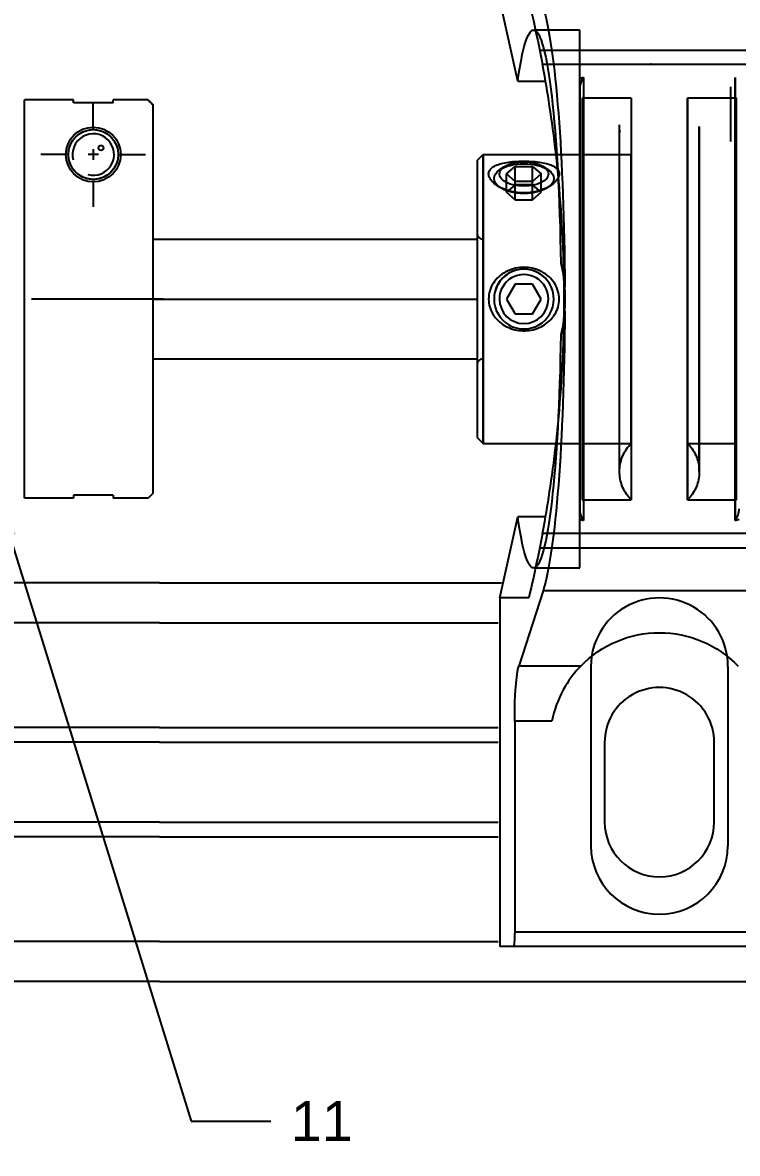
# Model space of a CAD drawing. Header units: millimetres. Extents: x -29 to 3384, y -388 to 1226.
# Drawn here: x 2364.3 to 2436, y 692.4 to 805.9 of the extents above; entities that cross this region are included whole.
import ezdxf
from ezdxf import colors
from ezdxf.entities.mleader import LeaderData, LeaderLine
from ezdxf.math import Vec2, Vec3

# ---------------------------------------------------------------- set-up
doc = ezdxf.new("R2010")
doc.units = ezdxf.units.MM
doc.linetypes.add('CENTER', pattern=[50.8, 31.75, -6.35, 6.35, -6.35])
doc.linetypes.add('phl_thick', pattern=[0])
for name, color, linetype in [('DEFAULT_1', 7, 'CENTER'), ('HIDDEN', 7, 'Continuous'), ('projection', 7, 'Continuous'), ('THICK', 7, 'Continuous')]:
    doc.layers.add(name, color=color, linetype=linetype)
doc.styles.get("Standard").update_dxf_attribs({"font": 'arial.ttf'})

msp = doc.modelspace()

# ---------------------------------------------------------------- linework, layer by layer
at = {"color": 7, "linetype": 'Continuous'}
for p, q in [((2364.49211, 758.17263), (2364.49211, 798.15662)), ((2369.39211, 798.15662), (2364.49211, 798.15662)), ((2369.39211, 797.85638), (2369.39211, 798.15662)), ((2376.89211, 798.15662), (2373.39211, 798.15662)), ((2373.39211, 797.85638), (2373.39211, 798.15662)), ((2373.39211, 797.85638), (2369.39211, 797.85638)), ((2377.39211, 758.67263), (2377.39211, 797.65621)), ((2373.39211, 758.47263), (2369.39211, 758.47263)), ((2369.39211, 758.47263), (2369.39211, 758.17263)), ((2373.39211, 758.47263), (2373.39211, 758.17263)), ((2377.39211, 758.67263), (2376.89211, 758.17263)), ((2369.39211, 758.17263), (2364.49211, 758.17263)), ((2376.89211, 758.17263), (2373.39211, 758.17263))]:
    msp.add_line(p, q, dxfattribs=at)
at = {"color": 2, "linetype": 'Continuous'}
for p, q in [((2371.91711, 792.67263), (2370.86711, 792.67263)), ((2371.39211, 793.19763), (2371.39211, 792.14763))]:
    msp.add_line(p, q, dxfattribs=at)
for p, q in [((2409.90525, 784.15621), (2377.39211, 784.15621)), ((2377.39211, 778.16442), (2409.90525, 778.16413)), ((2377.39211, 772.15621), (2409.90525, 772.15621)), ((2378.02677, 749.66399), (2308.79211, 749.66399)), ((2378.02677, 745.66399), (2308.79211, 745.66399)), ((2378.02677, 735.16399), (2308.79211, 735.16399)), ((2378.02677, 733.66399), (2308.79211, 733.66399)), ((2378.02677, 725.66399), (2308.79211, 725.66399)), ((2378.02677, 724.16399), (2308.79211, 724.16399)), ((2378.02677, 713.66399), (2308.79211, 713.66399)), ((2378.02677, 709.66399), (2162.18887, 709.66399))]:
    msp.add_line(p, q)
at = {"color": 7, "linetype": 'Continuous'}
for radius in [2.75, 2.5]:
    msp.add_circle((2371.39211, 792.67263), radius, dxfattribs=at)
at = {"color": 2, "linetype": 'Continuous'}
msp.add_circle((2372.16872, 793.33812), 0.25, dxfattribs=at)
msp.add_arc((2371.39211, 792.67263), 2.08333, 255, 195, dxfattribs=at)
at = {"color": 7, "linetype": 'Continuous'}
for points, start_tangent, end_tangent in [([(2376.89211, 798.15662), (2377.05916, 797.98944), (2377.22583, 797.82263), (2377.39211, 797.65621)], (0.706823655, -0.707389794), (0.706808934, -0.707404503)), ([(2371.39211, 790.17263, 4.00027), (2370.90439, 790.22067, 4.00027), (2370.4354, 790.36293, 4.00027), (2370.00319, 790.59396, 4.00027), (2369.62435, 790.90486, 4.00027), (2369.31344, 791.28371, 4.00027), (2369.08241, 791.71592, 4.00027), (2368.94015, 792.18491, 4.00027), (2368.89211, 792.67263, 4.00027), (2368.94015, 793.16036, 4.00027), (2369.08241, 793.62934, 4.00027), (2369.31344, 794.06156, 4.00027), (2369.62435, 794.4404, 4.00027), (2370.00319, 794.75131, 4.00027), (2370.4354, 794.98233, 4.00027), (2370.90439, 795.12459, 4.00027), (2371.39211, 795.17263, 4.00027)], (-0.999998276, 0.001856803), (0.999998276, 0.001856803)), ([(2371.39211, 795.17263, 4.00027), (2371.87984, 795.12459, 4.00027), (2372.34882, 794.98233, 4.00027), (2372.78104, 794.75131, 4.00027), (2373.15988, 794.4404, 4.00027), (2373.47079, 794.06156, 4.00027), (2373.70181, 793.62934, 4.00027), (2373.84408, 793.16036, 4.00027), (2373.89211, 792.67263, 4.00027), (2373.84408, 792.18491, 4.00027), (2373.70181, 791.71592, 4.00027), (2373.47079, 791.28371, 4.00027), (2373.15988, 790.90486, 4.00027), (2372.78104, 790.59396, 4.00027), (2372.34882, 790.36293, 4.00027), (2371.87984, 790.22067, 4.00027), (2371.39211, 790.17263, 4.00027)], (0.999998276, -0.001856803), (-0.999998276, -0.001856803))]:
    msp.add_spline(points, degree=3, dxfattribs=dict(at, start_tangent=start_tangent, end_tangent=end_tangent))
at = {"layer": 'DEFAULT_1', "color": 2, "linetype": 'CENTER'}
for p, q in [((2371.39211, 795.29763), (2371.39211, 797.92263)), ((2368.76711, 792.67263), (2366.14211, 792.67263)), ((2374.01711, 792.67263), (2376.64211, 792.67263)), ((2371.39211, 790.04763), (2371.39211, 787.42263)), ((2314.39211, 778.17263), (2378.39211, 778.17263))]:
    msp.add_line(p, q, dxfattribs=at)
at = {"layer": 'HIDDEN'}
for p, q in [((2420.20525, 805.16442), (2415.58728, 805.16442)), ((2420.20525, 751.16442), (2420.20525, 805.16442)), ((2416.17876, 803.16442), (2440.23174, 803.16442)), ((2439.95613, 801.71442), (2416.45437, 801.71442)), ((2420.59602, 800.3984), (2420.59602, 755.93045)), ((2420.59602, 800.3984), (2420.59602, 755.93045)), ((2435.81448, 800.3984), (2435.81448, 755.93045)), ((2435.81448, 755.93045), (2435.81448, 800.3984)), ((2420.20525, 799.2108), (2420.20525, 778.16442)), ((2435.38105, 793.98779), (2435.38105, 799.46177)), ((2425.37682, 798.32128), (2420.45525, 798.32128)), ((2420.45525, 798.32128), (2420.45525, 758.00757)), ((2425.37682, 798.32128), (2425.37682, 758.00757)), ((2425.37682, 798.32128), (2425.37682, 758.00757)), ((2431.03368, 758.00757), (2431.03368, 798.32128)), ((2435.95525, 798.32128), (2431.03368, 798.32128)), ((2431.03368, 798.32128), (2431.03368, 758.00757)), ((2435.95525, 758.00757), (2435.95525, 798.32128)), ((2424.17982, 795.6905), (2424.17303, 795.69888)), ((2424.20125, 795.59282), (2424.20348, 795.60224)), ((2424.20367, 795.63818), (2424.2017, 795.64698)), ((2424.20348, 795.60224), (2424.20481, 795.61156)), ((2424.20486, 795.62943), (2424.20367, 795.63818)), ((2424.20481, 795.61156), (2424.20525, 795.62077)), ((2424.20525, 795.62077), (2424.20486, 795.62943)), ((2424.20525, 760.836), (2424.20525, 795.49285)), ((2424.20525, 760.836), (2424.20525, 795.49285)), ((2424.20626, 795.4031), (2424.20626, 795.5826)), ((2424.21431, 795.22377), (2424.20626, 795.4031)), ((2424.2304, 795.04499), (2424.21431, 795.22377)), ((2424.2545, 794.86711), (2424.2304, 795.04499)), ((2432.20525, 795.49285), (2432.20525, 760.836)), ((2432.20525, 760.836), (2432.20525, 795.49285)), ((2410.50525, 778.16442), (2410.50525, 792.66442)), ((2417.79406, 792.66442), (2417.86577, 792.01061)), ((2417.90048, 792.66442), (2420.20525, 792.66442)), ((2420.45525, 792.66442), (2425.37682, 792.66442)), ((2425.37682, 778.16442), (2425.37682, 792.66442)), ((2425.37682, 792.66442), (2425.37682, 778.16442)), ((2431.03368, 778.16442), (2431.03368, 792.66442)), ((2431.03368, 792.66442), (2431.03368, 778.16442)), ((2411.24571, 791.19366), (2411.32526, 791.27759)), ((2411.32526, 791.27759), (2411.41823, 791.35685)), ((2411.41823, 791.35685), (2411.52382, 791.43122)), ((2411.52382, 791.43122), (2411.64093, 791.50053)), ((2411.64093, 791.50053), (2411.76842, 791.56458)), ((2411.76842, 791.56458), (2411.90497, 791.6233)), ((2411.90497, 791.6233), (2412.04892, 791.67672)), ((2412.04892, 791.67672), (2412.19864, 791.7249)), ((2412.15576, 791.11908), (2412.59769, 791.43157)), ((2412.19864, 791.7249), (2412.3565, 791.769)), ((2412.3565, 791.769), (2412.52427, 791.80968)), ((2412.52427, 791.80968), (2412.70103, 791.84672)), ((2412.70103, 791.84672), (2412.8858, 791.87993)), ((2412.8732, 790.72179), (2413.73923, 791.47179)), ((2412.8858, 791.87993), (2413.07744, 791.90926)), ((2413.07744, 791.90926), (2413.27471, 791.93468)), ((2413.27471, 791.93468), (2413.47644, 791.95618)), ((2413.47644, 791.95618), (2413.68138, 791.97384)), ((2413.68138, 791.97384), (2413.88813, 791.98771)), ((2413.73923, 789.63149), (2413.73923, 791.47179)), ((2413.73923, 791.47179), (2415.47128, 791.47179)), ((2413.88813, 791.98771), (2414.09528, 791.99789)), ((2414.09528, 791.99789), (2414.30138, 792.00451)), ((2414.30138, 792.00451), (2414.50491, 792.00774)), ((2414.50491, 792.00774), (2414.70559, 792.00774)), ((2414.70559, 792.00774), (2414.90912, 792.00451)), ((2414.90912, 792.00451), (2415.11522, 791.99789)), ((2415.11522, 791.99789), (2415.32237, 791.98771)), ((2415.32237, 791.98771), (2415.52913, 791.97384)), ((2415.47128, 789.63149), (2415.47128, 791.47179)), ((2415.47128, 791.47179), (2416.3373, 790.72179)), ((2415.52913, 791.97384), (2415.73406, 791.95618)), ((2415.73406, 791.95618), (2415.93579, 791.93468)), ((2415.93579, 791.93468), (2416.13306, 791.90926)), ((2416.13306, 791.90926), (2416.3247, 791.87993)), ((2416.3247, 791.87993), (2416.50947, 791.84672)), ((2416.50947, 791.84672), (2416.68623, 791.80968)), ((2416.61281, 791.43157), (2417.05474, 791.11908)), ((2416.68623, 791.80968), (2416.854, 791.769)), ((2416.854, 791.769), (2417.01186, 791.7249)), ((2417.01186, 791.7249), (2417.16158, 791.67672)), ((2417.16158, 791.67672), (2417.30553, 791.6233)), ((2417.30553, 791.6233), (2417.44208, 791.56458)), ((2417.44208, 791.56458), (2417.56957, 791.50053)), ((2417.56957, 791.50053), (2417.68668, 791.43122)), ((2417.68668, 791.43122), (2417.79227, 791.35685)), ((2417.79227, 791.35685), (2417.88524, 791.27759)), ((2417.86577, 792.01061), (2417.93548, 791.34357)), ((2417.88524, 791.27759), (2417.9648, 791.19366)), ((2417.93548, 791.34357), (2418.00292, 790.66416)), ((2411.064, 790.72179), (2411.07115, 790.82099)), ((2411.07283, 790.60868), (2411.064, 790.72179)), ((2411.07115, 790.82099), (2411.09274, 790.91852)), ((2411.09951, 790.49172), (2411.07283, 790.60868)), ((2411.09274, 790.91852), (2411.12901, 791.01362)), ((2411.14435, 790.372), (2411.09951, 790.49172)), ((2411.12901, 791.01362), (2411.1801, 791.10551)), ((2411.20742, 790.25065), (2411.14435, 790.372)), ((2411.1801, 791.10551), (2411.24571, 791.19366)), ((2411.28809, 790.12891), (2411.20742, 790.25065)), ((2411.38561, 790.00803), (2411.28809, 790.12891)), ((2412.8732, 788.88149), (2412.8732, 790.72179)), ((2413.73923, 789.97179), (2412.8732, 790.72179)), ((2416.3373, 790.72179), (2415.47128, 789.97179)), ((2416.3373, 788.88149), (2416.3373, 790.72179)), ((2417.92241, 790.12891), (2417.82489, 790.00803)), ((2418.00308, 790.25065), (2417.92241, 790.12891)), ((2417.9648, 791.19366), (2418.0304, 791.10551)), ((2418.00292, 790.66416), (2418.06779, 789.97327)), ((2418.06615, 790.372), (2418.00308, 790.25065)), ((2418.0304, 791.10551), (2418.08149, 791.01362)), ((2418.111, 790.49172), (2418.06615, 790.372)), ((2418.08149, 791.01362), (2418.11776, 790.91852)), ((2418.13768, 790.60868), (2418.111, 790.49172)), ((2418.11776, 790.91852), (2418.13935, 790.82099)), ((2418.1465, 790.72179), (2418.13768, 790.60868)), ((2418.13935, 790.82099), (2418.1465, 790.72179)), ((2411.49909, 789.88916), (2411.38561, 790.00803)), ((2411.62709, 789.77344), (2411.49909, 789.88916)), ((2411.76806, 789.66209), (2411.62709, 789.77344)), ((2411.9202, 789.55625), (2411.76806, 789.66209)), ((2412.15576, 789.38703), (2411.82362, 789.62189)), ((2412.06899, 789.46402), (2411.9202, 789.55625)), ((2412.22381, 789.37793), (2412.06899, 789.46402)), ((2412.38798, 789.29613), (2412.22381, 789.37793)), ((2412.56242, 789.21848), (2412.38798, 789.29613)), ((2412.74615, 789.14594), (2412.56242, 789.21848)), ((2412.93807, 789.07939), (2412.74615, 789.14594)), ((2413.73923, 789.63149), (2412.8732, 788.88149)), ((2413.13687, 789.0195), (2412.93807, 789.07939)), ((2413.34125, 788.96691), (2413.13687, 789.0195)), ((2413.54992, 788.92214), (2413.34125, 788.96691)), ((2413.73923, 788.13149), (2413.73923, 789.97179)), ((2415.47128, 789.97179), (2413.73923, 789.97179)), ((2415.47128, 789.63149), (2413.73923, 789.63149)), ((2415.47128, 788.13149), (2415.47128, 789.97179)), ((2416.3373, 788.88149), (2415.47128, 789.63149)), ((2415.86925, 788.96691), (2415.66058, 788.92214)), ((2416.07363, 789.0195), (2415.86925, 788.96691)), ((2416.27243, 789.07939), (2416.07363, 789.0195)), ((2416.46435, 789.14594), (2416.27243, 789.07939)), ((2416.64808, 789.21848), (2416.46435, 789.14594)), ((2416.82252, 789.29613), (2416.64808, 789.21848)), ((2416.98669, 789.37793), (2416.82252, 789.29613)), ((2417.14151, 789.46402), (2416.98669, 789.37793)), ((2417.38688, 789.62189), (2417.05474, 789.38703)), ((2417.29031, 789.55625), (2417.14151, 789.46402)), ((2417.44244, 789.66209), (2417.29031, 789.55625)), ((2417.58341, 789.77344), (2417.44244, 789.66209)), ((2417.71141, 789.88916), (2417.58341, 789.77344)), ((2417.82489, 790.00803), (2417.71141, 789.88916)), ((2418.06779, 789.97327), (2418.12986, 789.27185)), ((2418.12986, 789.27185), (2418.18887, 788.56088)), ((2412.8732, 788.88149), (2413.73923, 788.13149)), ((2413.76146, 788.88543), (2413.54992, 788.92214)), ((2413.73923, 788.13149), (2415.47128, 788.13149)), ((2413.97434, 788.85703), (2413.76146, 788.88543)), ((2414.18701, 788.83704), (2413.97434, 788.85703)), ((2414.39786, 788.82527), (2414.18701, 788.83704)), ((2414.60525, 788.8214), (2414.39786, 788.82527)), ((2414.81264, 788.82527), (2414.60525, 788.8214)), ((2415.02349, 788.83704), (2414.81264, 788.82527)), ((2415.23616, 788.85703), (2415.02349, 788.83704)), ((2415.44904, 788.88543), (2415.23616, 788.85703)), ((2415.66058, 788.92214), (2415.44904, 788.88543)), ((2415.47128, 788.13149), (2416.3373, 788.88149)), ((2418.18887, 788.56088), (2418.24459, 787.84117)), ((2418.24459, 787.84117), (2418.29685, 787.11353)), ((2418.29685, 787.11353), (2418.34545, 786.37903)), ((2418.34545, 786.37903), (2418.39021, 785.63872)), ((2418.39021, 785.63872), (2418.43096, 784.89368)), ((2418.43096, 784.89368), (2418.4676, 784.14504)), ((2410.50525, 778.16442), (2410.50525, 784.16442)), ((2410.50525, 784.16442), (2410.50525, 778.16442)), ((2418.4676, 784.14504), (2418.50002, 783.39395)), ((2418.50002, 783.39395), (2418.52813, 782.6415)), ((2418.52813, 782.6415), (2418.55188, 781.88887)), ((2418.55188, 781.88887), (2418.57125, 781.13722)), ((2418.57125, 781.13722), (2418.58623, 780.38774)), ((2418.58623, 780.38774), (2418.59685, 779.64165)), ((2413.73923, 779.66442), (2413.73923, 779.66442)), ((2415.47128, 779.66442), (2415.47128, 779.66442)), ((2418.59685, 779.64165), (2418.60316, 778.90013)), ((2418.60316, 778.90013), (2418.60525, 778.16442)), ((2410.50525, 778.16442), (2410.50525, 772.16442)), ((2410.50525, 772.16442), (2410.50525, 778.16442)), ((2410.50525, 763.66442), (2410.50525, 778.16442)), ((2412.8732, 778.16442), (2412.8732, 778.16442)), ((2416.3373, 778.16442), (2416.3373, 778.16442)), ((2418.60525, 778.16442), (2418.60316, 777.42871)), ((2420.20525, 778.16442), (2420.20525, 757.11804)), ((2425.37682, 778.16442), (2425.37682, 763.66442)), ((2425.37682, 763.66442), (2425.37682, 778.16442)), ((2431.03368, 763.66442), (2431.03368, 778.16442)), ((2431.03368, 778.16442), (2431.03368, 763.66442)), ((2413.73923, 776.66442), (2413.73923, 776.66442)), ((2415.47128, 776.66442), (2415.47128, 776.66442)), ((2418.59685, 776.6872), (2418.58623, 775.9411)), ((2418.60316, 777.42871), (2418.59685, 776.6872)), ((2418.58623, 775.9411), (2418.57125, 775.19163)), ((2418.55188, 774.43998), (2418.52813, 773.68734)), ((2418.57125, 775.19163), (2418.55188, 774.43998)), ((2418.52813, 773.68734), (2418.50002, 772.9349)), ((2418.4676, 772.1838), (2418.43096, 771.43517)), ((2418.50002, 772.9349), (2418.4676, 772.1838)), ((2418.43096, 771.43517), (2418.39021, 770.69013)), ((2418.34545, 769.94981), (2418.29685, 769.21531)), ((2418.39021, 770.69013), (2418.34545, 769.94981)), ((2418.29685, 769.21531), (2418.24459, 768.48768)), ((2418.18887, 767.76796), (2418.12986, 767.05699)), ((2418.24459, 768.48768), (2418.18887, 767.76796)), ((2418.06779, 766.35558), (2418.00292, 765.66468)), ((2418.12986, 767.05699), (2418.06779, 766.35558)), ((2418.00292, 765.66468), (2417.93548, 764.98527)), ((2417.86577, 764.31824), (2417.79406, 763.66442)), ((2417.93548, 764.98527), (2417.86577, 764.31824)), ((2417.90048, 763.66442), (2420.20525, 763.66442)), ((2420.45525, 763.66442), (2425.37682, 763.66442)), ((2424.71076, 762.78241), (2424.80438, 762.94172)), ((2424.80438, 762.94172), (2424.90526, 763.09654)), ((2424.90526, 763.09654), (2425.01318, 763.24653)), ((2425.01318, 763.24653), (2425.12791, 763.39138)), ((2425.12791, 763.39138), (2425.24921, 763.53078)), ((2425.24921, 763.53078), (2425.37682, 763.66442)), ((2431.03368, 763.66442), (2431.15773, 763.53468)), ((2431.03368, 763.66442), (2435.95525, 763.66442)), ((2431.15773, 763.53468), (2431.27583, 763.3995)), ((2431.27583, 763.3995), (2431.38775, 763.25916)), ((2431.38775, 763.25916), (2431.49326, 763.11393)), ((2431.49326, 763.11393), (2431.59215, 762.96412)), ((2431.59215, 762.96412), (2431.68422, 762.81003)), ((2424.27336, 761.57099), (2424.3115, 761.7518)), ((2424.3115, 761.7518), (2424.35795, 761.93065)), ((2424.35795, 761.93065), (2424.41261, 762.10716)), ((2424.41261, 762.10716), (2424.47536, 762.28096)), ((2424.47536, 762.28096), (2424.54608, 762.45168)), ((2424.54608, 762.45168), (2424.6246, 762.61895)), ((2424.6246, 762.61895), (2424.71076, 762.78241)), ((2431.68422, 762.81003), (2431.76928, 762.65196)), ((2431.76928, 762.65196), (2431.84716, 762.49023)), ((2431.84716, 762.49023), (2431.91771, 762.32517)), ((2431.91771, 762.32517), (2431.98078, 762.15711)), ((2431.98078, 762.15711), (2432.03625, 761.98639)), ((2432.03625, 761.98639), (2432.08401, 761.81336)), ((2432.08401, 761.81336), (2432.12395, 761.63835)), ((2424.20525, 760.836), (2424.20952, 761.02073)), ((2424.20952, 760.65126), (2424.20525, 760.836)), ((2424.20952, 761.02073), (2424.22231, 761.20507)), ((2424.22231, 760.46692), (2424.20952, 760.65126)), ((2424.22231, 761.20507), (2424.24361, 761.38862)), ((2424.24361, 761.38862), (2424.27336, 761.57099)), ((2432.12395, 761.63835), (2432.156, 761.46173)), ((2432.156, 761.46173), (2432.1801, 761.28385)), ((2432.1801, 761.28385), (2432.19619, 761.10507)), ((2432.19619, 760.56692), (2432.1801, 760.38814)), ((2432.19619, 761.10507), (2432.20424, 760.92575)), ((2432.20424, 760.74624), (2432.19619, 760.56692)), ((2432.20424, 760.92575), (2432.20424, 760.74624)), ((2424.24361, 760.28337), (2424.22231, 760.46692)), ((2424.27336, 760.101), (2424.24361, 760.28337)), ((2424.3115, 759.92019), (2424.27336, 760.101)), ((2424.35795, 759.74134), (2424.3115, 759.92019)), ((2424.41261, 759.56483), (2424.35795, 759.74134)), ((2424.47536, 759.39103), (2424.41261, 759.56483)), ((2431.98078, 759.51488), (2431.91771, 759.34682)), ((2432.03625, 759.6856), (2431.98078, 759.51488)), ((2432.08401, 759.85863), (2432.03625, 759.6856)), ((2432.12395, 760.03364), (2432.08401, 759.85863)), ((2432.156, 760.21026), (2432.12395, 760.03364)), ((2432.1801, 760.38814), (2432.156, 760.21026)), ((2424.54608, 759.22031), (2424.47536, 759.39103)), ((2424.6246, 759.05304), (2424.54608, 759.22031)), ((2424.71076, 758.88958), (2424.6246, 759.05304)), ((2424.80438, 758.73027), (2424.71076, 758.88958)), ((2424.90526, 758.57545), (2424.80438, 758.73027)), ((2425.01318, 758.42546), (2424.90526, 758.57545)), ((2425.12791, 758.28061), (2425.01318, 758.42546)), ((2431.38775, 758.41284), (2431.27583, 758.27249)), ((2431.49326, 758.55806), (2431.38775, 758.41284)), ((2431.59215, 758.70787), (2431.49326, 758.55806)), ((2431.68422, 758.86196), (2431.59215, 758.70787)), ((2431.76928, 759.02003), (2431.68422, 758.86196)), ((2431.84716, 759.18176), (2431.76928, 759.02003)), ((2431.91771, 759.34682), (2431.84716, 759.18176)), ((2420.45525, 758.00757), (2425.37682, 758.00757)), ((2425.24921, 758.14121), (2425.12791, 758.28061)), ((2425.37682, 758.00757), (2425.24921, 758.14121)), ((2431.15773, 758.13731), (2431.03368, 758.00757)), ((2431.03368, 758.00757), (2435.95525, 758.00757)), ((2431.27583, 758.27249), (2431.15773, 758.13731)), ((2439.95613, 754.61442), (2416.45437, 754.61442)), ((2440.23174, 753.16442), (2416.17876, 753.16442)), ((2415.58728, 751.16442), (2420.20525, 751.16442)), ((2415.09636, 748.16442), (2412.20525, 748.16442)), ((2421.33025, 741.28942), (2421.33025, 741.28942)), ((2421.33025, 741.28942), (2421.33025, 723.28942)), ((2435.08025, 741.28942), (2435.08025, 741.28942)), ((2435.08025, 741.28942), (2435.08025, 723.28942)), ((2422.70525, 733.66442), (2422.70525, 733.66442)), ((2433.70525, 733.66442), (2433.70525, 733.66442)), ((2422.70525, 725.66442), (2422.70525, 725.66442)), ((2433.70525, 725.66442), (2433.70525, 725.66442)), ((2421.33025, 723.28942), (2421.33025, 723.28942)), ((2435.08025, 723.28942), (2435.08025, 723.28942))]:
    msp.add_line(p, q, dxfattribs=at)
for centre, radius, start, end in [((2422.20525, 799.2108), 2, 143.5730623, 180), ((2428.20525, 778.16442), 23.5, 108.8927291, 109.9027964), ((2410.50525, 784.76442), 0.6, 180, 269.999924), ((2414.60525, 778.16442), 3, 359.9999802, 180), ((2414.60525, 778.16442), 2.45875, 359.9999802, 180), ((2414.60525, 778.16442), 3, 180, 0.0000198), ((2414.60525, 778.16442), 2.45875, 180, 359.9999802), ((2410.50525, 771.56442), 0.6, 90.000076, 180), ((2422.20525, 757.11804), 2, 180, 216.4269377), ((2428.20525, 778.16442), 23.5, 250.0972036, 251.1072709), ((2428.20525, 778.16442), 23.5, 288.8926916, 289.9028162), ((2434.20525, 757.11804), 2, 323.5730248, 0.0000374), ((2428.20525, 741.28942), 6.875, 359.9999802, 180), ((2428.20525, 723.28942), 6.875, 180, 359.9999802)]:
    msp.add_arc(centre, radius, start, end, dxfattribs=at)
at = {"layer": 'HIDDEN', "extrusion": (0, 0, -1)}
for centre, major_axis, ratio, start_param, end_param in [((2288.60525, 778.16442), (-130, 0), 1, 2.908724475, 2.972558085), ((2414.60525, 790.72179), (-2.45875, 0), 0.5, 0, 0.615496098), ((2414.60525, 790.25305), (3, 0), 0.5, -2.526096556, -0.615496098), ((2414.60525, 790.72179), (-2.45875, 0), 0.5, 0.615496098, 2.526096556), ((2414.60525, 790.72179), (-2.45875, 0), 0.5, 2.526096556, 3.141592654), ((2414.60525, 790.25305), (3, 0), 0.5, 3.141592654, 3.757088752), ((2414.60525, 790.25305), (3, 0), 0.5, 2.526096556, 3.141592654), ((2414.60525, 790.72179), (-2.45875, 0), 0.5, 3.141592654, 6.283185307), ((2414.60525, 790.25305), (3, 0), 0.5, -0.615496098, 0), ((2414.60525, 790.25305), (3, 0), 0.5, 0, 0.615496098), ((2414.60525, 790.25305), (3, 0), 0.5, 0.615496098, 2.526096556), ((2288.60525, 778.16442), (0, 130), 1, 1.739830895, 1.803664505)]:
    msp.add_ellipse(centre, major_axis=major_axis, ratio=ratio, start_param=start_param, end_param=end_param, dxfattribs=at)
at = {"layer": 'projection', "color": 7, "linetype": 'phl_thick'}
for p, q in [((2378.02677, 749.66399), (2412.34787, 749.66399)), ((2378.02677, 745.66399), (2412.02677, 745.66399)), ((2378.02677, 735.16399), (2412.02677, 735.16399)), ((2378.02677, 733.66399), (2412.02677, 733.66399)), ((2378.02677, 725.66399), (2412.02677, 725.66399)), ((2378.02677, 724.16399), (2412.02677, 724.16399)), ((2378.02677, 713.66399), (2412.02677, 713.66399)), ((2378.02677, 709.66399), (2570.36222, 709.66399))]:
    msp.add_line(p, q, dxfattribs=at)
at = {"layer": 'THICK'}
for p, q in [((2413.97918, 800.03442), (2412.20525, 808.16442)), ((2427.36529, 801.8259), (2427.17987, 801.68451)), ((2413.97918, 800.03442), (2416.75244, 800.03442)), ((2416.75244, 800.03442), (2416.83252, 799.55993)), ((2416.83252, 799.55993), (2416.91329, 799.07006)), ((2416.91329, 799.07006), (2416.99442, 798.56593)), ((2416.99442, 798.56593), (2417.07552, 798.04878)), ((2417.07552, 798.04878), (2417.15626, 797.51997)), ((2417.15626, 797.51997), (2417.2365, 796.97936)), ((2417.2365, 796.97936), (2417.31715, 796.41949)), ((2417.31715, 796.41949), (2417.39805, 795.83965)), ((2417.39805, 795.83965), (2417.47887, 795.24043)), ((2417.47887, 795.24043), (2417.55924, 794.62251)), ((2417.55924, 794.62251), (2417.6388, 793.98666)), ((2417.6388, 793.98666), (2417.71719, 793.3337)), ((2409.90525, 792.06442), (2410.50525, 792.66442)), ((2410.50525, 792.66442), (2410.50525, 778.16442)), ((2410.50525, 792.66442), (2417.90048, 792.66442)), ((2417.71719, 793.3337), (2417.79406, 792.66442)), ((2409.90525, 792.06442), (2409.90525, 778.16442)), ((2413.14787, 781.06684), (2412.95025, 780.97929)), ((2413.3509, 781.14309), (2413.14787, 781.06684)), ((2413.55811, 781.20757), (2413.3509, 781.14309)), ((2413.76807, 781.26012), (2413.55811, 781.20757)), ((2413.97931, 781.3006), (2413.76807, 781.26012)), ((2414.19031, 781.32899), (2413.97931, 781.3006)), ((2414.39949, 781.34569), (2414.19031, 781.32899)), ((2414.60525, 781.35116), (2414.39949, 781.34569)), ((2414.81101, 781.34569), (2414.60525, 781.35116)), ((2415.02019, 781.32899), (2414.81101, 781.34569)), ((2415.23119, 781.3006), (2415.02019, 781.32899)), ((2415.44243, 781.26012), (2415.23119, 781.3006)), ((2415.6524, 781.20757), (2415.44243, 781.26012)), ((2415.8596, 781.14309), (2415.6524, 781.20757)), ((2416.06263, 781.06684), (2415.8596, 781.14309)), ((2416.26025, 780.97929), (2416.06263, 781.06684)), ((2411.66315, 779.93333), (2411.54182, 779.75838)), ((2411.79506, 780.09884), (2411.66315, 779.93333)), ((2411.93606, 780.25401), (2411.79506, 780.09884)), ((2412.08439, 780.39816), (2411.93606, 780.25401)), ((2412.23868, 780.53096), (2412.08439, 780.39816)), ((2412.40251, 780.65585), (2412.23868, 780.53096)), ((2412.5764, 780.77296), (2412.40251, 780.65585)), ((2412.75934, 780.88111), (2412.5764, 780.77296)), ((2412.95025, 780.97929), (2412.75934, 780.88111)), ((2416.45117, 780.88111), (2416.26025, 780.97929)), ((2416.63411, 780.77296), (2416.45117, 780.88111)), ((2416.80799, 780.65585), (2416.63411, 780.77296)), ((2416.97183, 780.53096), (2416.80799, 780.65585)), ((2417.12611, 780.39816), (2416.97183, 780.53096)), ((2417.27444, 780.25401), (2417.12611, 780.39816)), ((2417.41544, 780.09884), (2417.27444, 780.25401)), ((2417.54735, 779.93333), (2417.41544, 780.09884)), ((2417.66869, 779.75838), (2417.54735, 779.93333)), ((2411.13165, 778.78209), (2411.09391, 778.57574)), ((2411.18482, 778.9867), (2411.13165, 778.78209)), ((2411.25304, 779.18804), (2411.18482, 778.9867)), ((2411.33572, 779.38464), (2411.25304, 779.18804)), ((2411.43228, 779.57511), (2411.33572, 779.38464)), ((2411.54182, 779.75838), (2411.43228, 779.57511)), ((2413.73923, 779.66442), (2412.8732, 778.16442)), ((2415.47128, 779.66442), (2413.73923, 779.66442)), ((2416.3373, 778.16442), (2415.47128, 779.66442)), ((2417.77823, 779.57511), (2417.66869, 779.75838)), ((2417.87478, 779.38464), (2417.77823, 779.57511)), ((2417.95746, 779.18804), (2417.87478, 779.38464)), ((2418.02568, 778.9867), (2417.95746, 779.18804)), ((2418.07885, 778.78209), (2418.02568, 778.9867)), ((2418.11659, 778.57574), (2418.07885, 778.78209)), ((2418.71867, 779.19048), (2418.70248, 779.39735)), ((2418.73188, 778.98405), (2418.71867, 779.19048)), ((2418.74226, 778.77814), (2418.73188, 778.98405)), ((2418.7495, 778.57284), (2418.74226, 778.77814)), ((2409.90525, 778.16442), (2409.90525, 764.26442)), ((2410.50525, 778.16442), (2410.50525, 763.66442)), ((2411.07144, 778.36929), (2411.064, 778.16442)), ((2411.064, 778.16442), (2411.07115, 777.96359)), ((2411.07115, 777.96359), (2411.09274, 777.76121)), ((2411.09391, 778.57574), (2411.07144, 778.36929)), ((2411.09274, 777.76121), (2411.12901, 777.55886)), ((2412.8732, 778.16442), (2413.73923, 776.66442)), ((2415.47128, 776.66442), (2416.3373, 778.16442)), ((2418.08149, 777.55886), (2418.11776, 777.76121)), ((2418.13906, 778.36929), (2418.11659, 778.57574)), ((2418.11776, 777.76121), (2418.13935, 777.96359)), ((2418.1465, 778.16442), (2418.13906, 778.36929)), ((2418.13935, 777.96359), (2418.1465, 778.16442)), ((2418.74226, 777.5507), (2418.7495, 777.75601)), ((2418.7538, 778.36824), (2418.7495, 778.57284)), ((2418.7495, 777.75601), (2418.7538, 777.96061)), ((2418.75525, 778.16442), (2418.7538, 778.36824)), ((2418.7538, 777.96061), (2418.75525, 778.16442)), ((2411.12901, 777.55886), (2411.1801, 777.3581)), ((2411.1801, 777.3581), (2411.24571, 777.16036)), ((2411.24571, 777.16036), (2411.32526, 776.96704)), ((2411.32526, 776.96704), (2411.41823, 776.77947)), ((2411.41823, 776.77947), (2411.52382, 776.59869)), ((2411.52382, 776.59869), (2411.64093, 776.42573)), ((2413.73923, 776.66442), (2415.47128, 776.66442)), ((2417.56957, 776.42573), (2417.68668, 776.59869)), ((2417.68668, 776.59869), (2417.79227, 776.77947)), ((2417.79227, 776.77947), (2417.88524, 776.96704)), ((2417.88524, 776.96704), (2417.9648, 777.16036)), ((2417.9648, 777.16036), (2418.0304, 777.3581)), ((2418.0304, 777.3581), (2418.08149, 777.55886)), ((2418.70273, 776.93146), (2418.71867, 777.13836)), ((2418.71867, 777.13836), (2418.73207, 777.34479)), ((2418.73207, 777.34479), (2418.74226, 777.5507)), ((2411.64093, 776.42573), (2411.76842, 776.26167)), ((2411.76842, 776.26167), (2411.90497, 776.1074)), ((2411.90497, 776.1074), (2412.04892, 775.96358)), ((2412.04892, 775.96358), (2412.19864, 775.83082)), ((2412.19864, 775.83082), (2412.3565, 775.70655)), ((2412.3565, 775.70655), (2412.52427, 775.58945)), ((2412.52427, 775.58945), (2412.70103, 775.48063)), ((2412.70103, 775.48063), (2412.8858, 775.38113)), ((2412.8858, 775.38113), (2413.07744, 775.29165)), ((2416.13306, 775.29165), (2416.3247, 775.38113)), ((2416.3247, 775.38113), (2416.50947, 775.48063)), ((2416.50947, 775.48063), (2416.68623, 775.58945)), ((2416.68623, 775.58945), (2416.854, 775.70655)), ((2416.854, 775.70655), (2417.01186, 775.83082)), ((2417.01186, 775.83082), (2417.16158, 775.96358)), ((2417.16158, 775.96358), (2417.30553, 776.1074)), ((2417.30553, 776.1074), (2417.44208, 776.26167)), ((2417.44208, 776.26167), (2417.56957, 776.42573)), ((2413.07744, 775.29165), (2413.27471, 775.2128)), ((2413.27471, 775.2128), (2413.47644, 775.14515)), ((2413.47644, 775.14515), (2413.68138, 775.08891)), ((2413.68138, 775.08891), (2413.88813, 775.04422)), ((2413.88813, 775.04422), (2414.09528, 775.01118)), ((2414.09528, 775.01118), (2414.30138, 774.98958)), ((2414.30138, 774.98958), (2414.50491, 774.97899)), ((2414.50491, 774.97899), (2414.70559, 774.97899)), ((2414.70559, 774.97899), (2414.90912, 774.98958)), ((2414.90912, 774.98958), (2415.11522, 775.01118)), ((2415.11522, 775.01118), (2415.32237, 775.04422)), ((2415.32237, 775.04422), (2415.52913, 775.08891)), ((2415.52913, 775.08891), (2415.73406, 775.14515)), ((2415.73406, 775.14515), (2415.93579, 775.2128)), ((2415.93579, 775.2128), (2416.13306, 775.29165)), ((2409.90525, 764.26442), (2410.50525, 763.66442)), ((2410.50525, 763.66442), (2417.90048, 763.66442)), ((2417.71719, 762.99515), (2417.6388, 762.34218)), ((2417.79406, 763.66442), (2417.71719, 762.99515)), ((2417.55924, 761.70634), (2417.47887, 761.08841)), ((2417.6388, 762.34218), (2417.55924, 761.70634)), ((2417.47887, 761.08841), (2417.39805, 760.4892)), ((2417.31715, 759.90935), (2417.2365, 759.34949)), ((2417.39805, 760.4892), (2417.31715, 759.90935)), ((2417.15626, 758.80887), (2417.07552, 758.28006)), ((2417.2365, 759.34949), (2417.15626, 758.80887)), ((2416.91329, 757.25878), (2416.83252, 756.76892)), ((2416.99442, 757.76292), (2416.91329, 757.25878)), ((2417.07552, 758.28006), (2416.99442, 757.76292)), ((2412.20525, 748.16442), (2413.97918, 756.29442)), ((2416.75244, 756.29442), (2413.97918, 756.29442)), ((2416.83252, 756.76892), (2416.75244, 756.29442)), ((2412.20525, 748.16442), (2412.20525, 713.16442)), ((2416.52487, 748.88531), (2414.08983, 741.32578)), ((2439.88563, 748.88531), (2416.52487, 748.88531)), ((2420.31199, 741.32578), (2414.08983, 741.32578)), ((2420.31199, 741.32578), (2420.17782, 741.18509)), ((2419.30453, 740.12794), (2419.11902, 739.86445)), ((2419.49158, 740.37787), (2419.30453, 740.12794)), ((2419.67672, 740.61167), (2419.49158, 740.37787)), ((2419.8558, 740.82585), (2419.67672, 740.61167)), ((2420.02433, 741.01779), (2419.8558, 740.82585)), ((2420.17782, 741.18509), (2420.02433, 741.01779)), ((2418.74156, 739.27143), (2418.55378, 738.94161)), ((2418.93103, 739.57948), (2418.74156, 739.27143)), ((2419.11902, 739.86445), (2418.93103, 739.57948)), ((2418.19492, 738.22437), (2418.02917, 737.84132)), ((2418.37067, 738.59186), (2418.19492, 738.22437)), ((2418.55378, 738.94161), (2418.37067, 738.59186)), ((2417.73568, 737.03905), (2417.61151, 736.62606)), ((2417.87548, 737.44518), (2417.73568, 737.03905)), ((2418.02917, 737.84132), (2417.87548, 737.44518)), ((2413.67791, 735.79423), (2413.67791, 714.61442)), ((2417.4134, 735.79423), (2413.67791, 735.79423)), ((2417.50389, 736.20986), (2417.4134, 735.79423)), ((2417.61151, 736.62606), (2417.50389, 736.20986)), ((2422.70525, 733.66442), (2422.70525, 725.66442)), ((2433.70525, 725.66442), (2433.70525, 733.66442)), ((2442.73259, 714.61442), (2413.67791, 714.61442)), ((2413.53064, 713.16442), (2412.20525, 713.16442)), ((2442.87986, 713.16442), (2413.53064, 713.16442))]:
    msp.add_line(p, q, dxfattribs=at)
for centre, radius, start, end in [((2414.60525, 778.16442), 3, 0.0000198, 180), ((2414.60525, 778.16442), 2.45875, 359.9999802, 180), ((2414.60525, 778.16442), 3, 180, 0.0000198), ((2414.60525, 778.16442), 2.45875, 180, 359.9999802), ((2428.20525, 733.66442), 5.5, 359.9999802, 180), ((2428.20525, 725.66442), 5.5, 180, 359.9999802)]:
    msp.add_arc(centre, radius, start, end, dxfattribs=at)
at = {"layer": 'THICK', "extrusion": (0, 0, -1)}
for centre, major_axis, ratio, start_param, end_param in [((2415.58728, 778.16442), (0, -30.7), 0.1015625, -2.836160034, -1.610968744), ((2415.58728, 778.16442), (0, 27), 0.1015625, -0.626644323, 0), ((2415.58728, 778.16442), (0, 27), 0.1015625, 0, 1.437641848), ((2404.25525, 778.16442), (-14.5, 0), 1, 2.891792009, 3.05645802), ((2415.58728, 778.16442), (0, -30.7), 0.1015625, -1.530623909, -0.305432619), ((2404.25525, 778.16442), (-14.5, 0), 1, -3.05645802, -2.891792009), ((2415.58728, 778.16442), (0, 27), 0.1015625, 1.703950806, 3.141592654), ((2415.58728, 778.16442), (0, 27), 0.1015625, 3.141592654, 3.768236977), ((2428.20525, 733.66442), (0, -11), 1, 2.341286928, 3.941898379), ((2414.26697, 735.79423), (0, 5.8), 0.1015625, -1.570796327, -0.305432619), ((2413.53064, 714.61442), (0, -1.45), 0.1015625, -1.570796327, 0)]:
    msp.add_ellipse(centre, major_axis=major_axis, ratio=ratio, start_param=start_param, end_param=end_param, dxfattribs=at)

# ---------------------------------------------------------------- leaders
ml = msp.add_multileader_mtext('Standard')
ml.set_content('{\\fArial|b0|i0|c238|p34;11}', color=256)
ml.set_leader_properties()
ml.build(insert=Vec2(0, 0))
ctx = ml.context
ctx.base_point, ctx.plane_origin = Vec3(2389.22098, 695.64792), Vec3(2361.81711, 758.17263)
notes = []
notes.append((ctx, [(0, (1, 1, 0), (2381.22098, 695.64792), (1, 0), 8, [(0, [(2361.81711, 758.17263)], 0, [])])]))
ctx.mtext.insert, ctx.mtext.flow_direction = Vec3(2391.22098, 697.64792), 5
for ctx, leaders in notes:
    for number, flags, end, landing, length, lines in leaders:
        leader = LeaderData()
        leader.index, (leader.has_last_leader_line, leader.has_dogleg_vector, leader.attachment_direction) = number, flags
        leader.last_leader_point, leader.dogleg_vector, leader.dogleg_length = Vec3(end), Vec3(landing), length
        for number, points, colour, breaks in lines:
            line = LeaderLine()
            line.index, line.vertices, line.color, line.breaks = number, Vec3.list(points), colors.encode_raw_color(colour), breaks
            leader.lines.append(line)
        ctx.leaders.append(leader)

doc.saveas('drawing.dxf')
